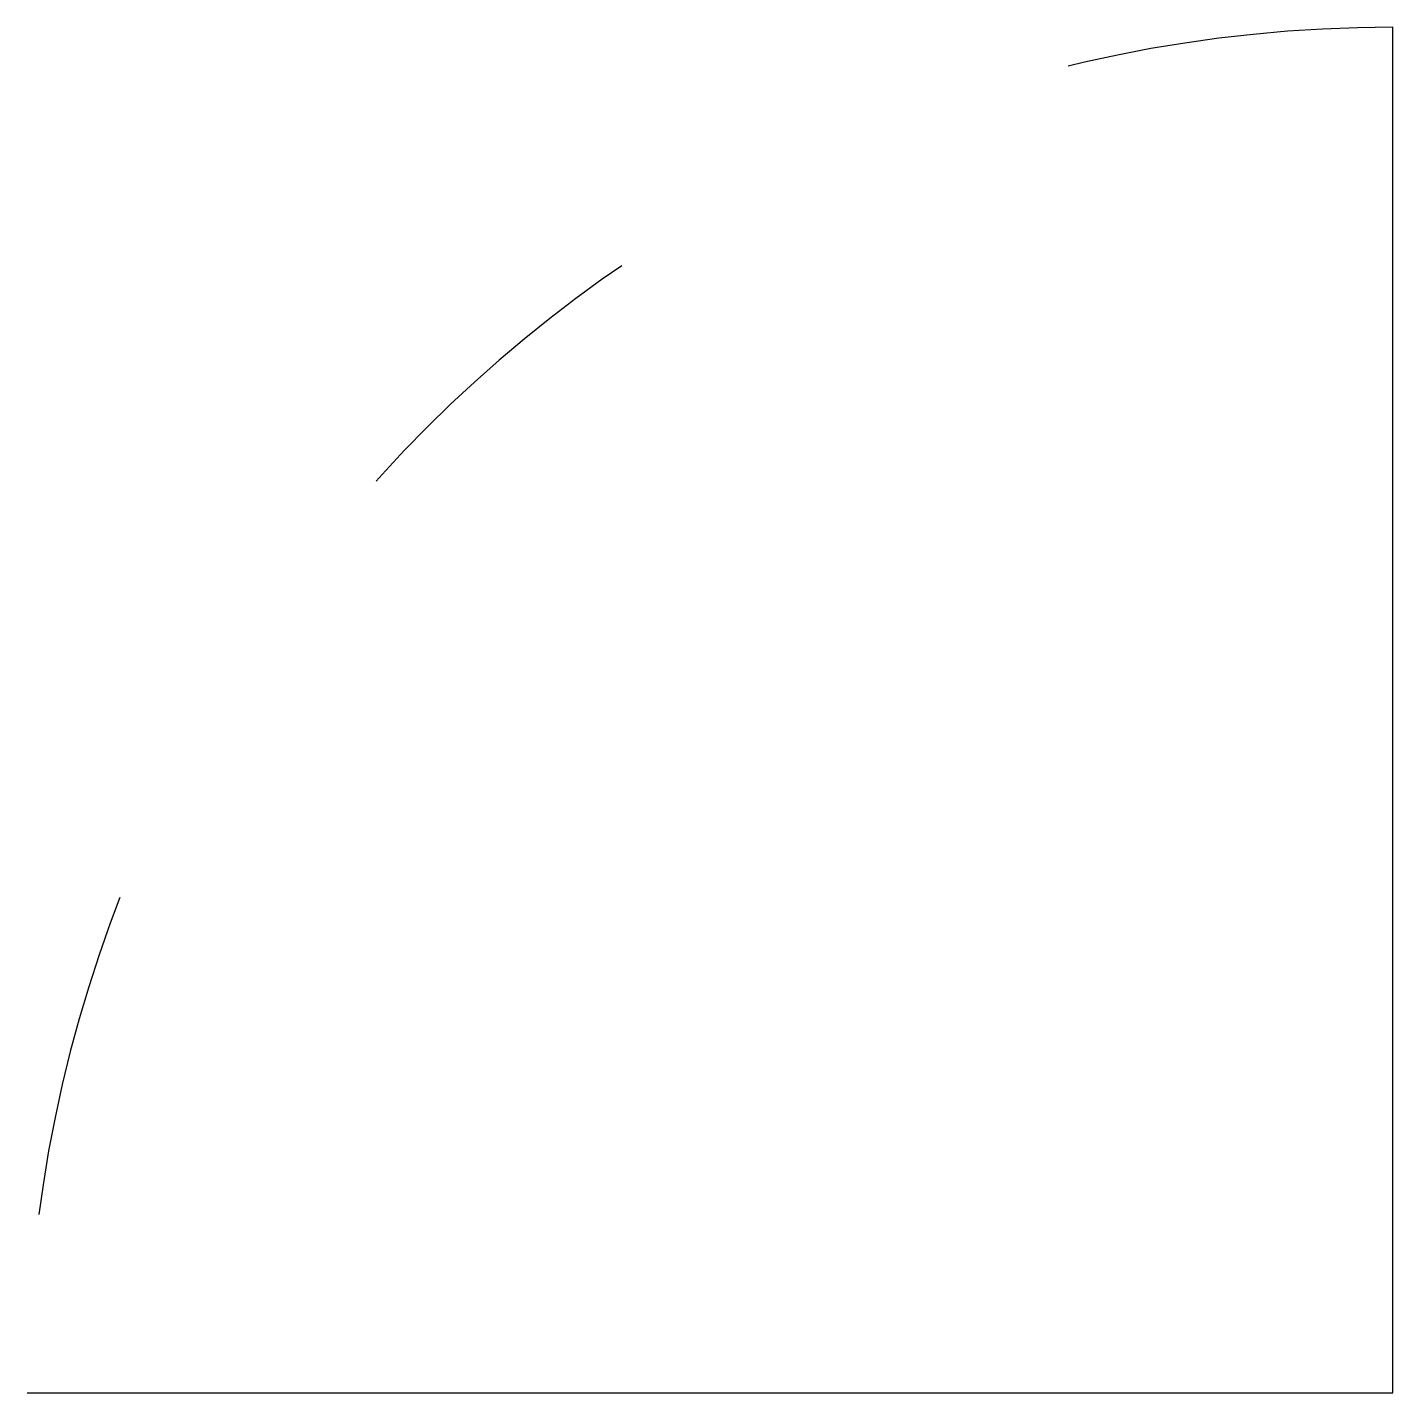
# Model space of a CAD drawing. Header units: millimetres. Extents: x 10 to 60, y 10 to 60.
import ezdxf

# ---------------------------------------------------------------- set-up
doc = ezdxf.new("R2010")
doc.units = ezdxf.units.MM
doc.linetypes.add('ACAD_ISO03W100', pattern=[30, 12, -18])
doc.layers.get('0').update_dxf_attribs({"color": 102})
doc.layers.add('圆弧', color=1, linetype='ACAD_ISO03W100', lineweight=30)

msp = doc.modelspace()

# ---------------------------------------------------------------- linework, layer by layer
at = {"color": 152, "true_color": 0x2776bb}
msp.add_line((60, 10), (60, 60), dxfattribs=at)
at = {"color": 41, "true_color": 0xf4ee51}
msp.add_line((10, 10), (60, 10), dxfattribs=at)
at = {"layer": '圆弧'}
msp.add_arc((60, 10), 50, 90, 180, dxfattribs=at)

doc.saveas('drawing.dxf')
